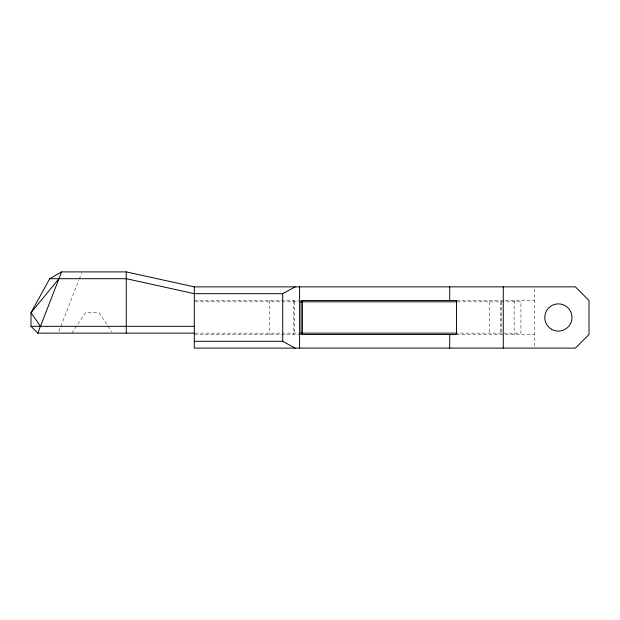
<?xml version="1.0" encoding="UTF-8"?>
<svg xmlns="http://www.w3.org/2000/svg" width="620" height="620" viewBox="0 0 620 620"><rect width="100%" height="100%" fill="white"/><g stroke="black" fill="none" stroke-linecap="round" stroke-linejoin="round"><path stroke-width="0.46" stroke-dasharray="3.1 2.33" d="M58.923 331.336L78.887 280M79.236 279.101L81.685 272.792M71.827 333.134L85.436 312.72L99.045 312.72L107.423 325.283M194.316 300.475L298.236 300.475M456.483 300.475L534.564 300.475M195.285 301.832L298.832 301.832M457.552 301.832L520.955 301.832L520.955 333.134L457.552 333.134M195.285 333.134L298.832 333.134M194.316 334.498L300.15 334.498M456.483 334.498L534.564 334.498M107.95 326.074L111.616 331.568M534.564 288.781L534.564 347.154M514.143 300.475L514.143 334.498M501.534 301.832L501.534 333.134M500.534 301.832L500.534 333.134M489.49 301.832L489.49 333.134M294.539 301.832L294.539 333.134M293.454 300.475L293.454 334.498M269.723 300.475L269.723 334.498"/><path stroke-width="0.93" d="M194.316 333.134L37.805 333.134L61.62 271.893L126.271 271.893L194.316 286.866L575.391 286.866L589 300.475L589 334.498L575.391 348.107L194.316 348.107L194.316 286.866M61.62 271.893L49.716 278.698L31 312.72L31 326.329L37.805 333.134M58.977 278.698L31 312.72L40.455 326.329M49.716 278.698L126.271 278.698L194.316 293.671L282.712 293.671L295.159 286.866M300.576 301.832L457.064 301.832M31 326.329L194.316 326.329M300.576 333.134L457.064 333.134M194.316 341.302L282.712 341.302L295.159 348.107M503.262 286.866L503.262 348.107M449.732 286.866L449.732 300.475M449.732 334.498L449.732 348.107M302.428 301.832L302.428 333.134M299.592 286.866L299.592 348.107M282.712 293.671L282.712 341.302M126.271 271.893L126.271 333.134M456.483 300.475L301.111 300.475L301.111 334.498L456.483 334.498L456.483 300.475M551.575 329.274A13.609 13.609 0 0 0 571.989 317.487A13.609 13.609 0 0 0 551.575 305.699A13.609 13.609 0 0 0 551.575 329.274"/></g></svg>
